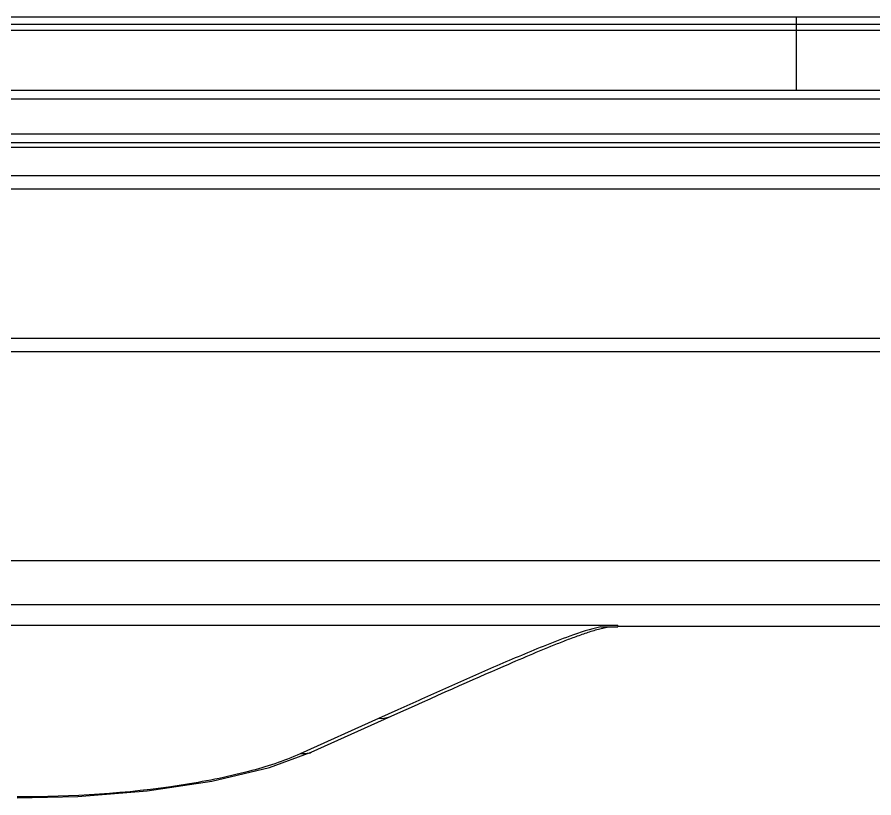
# Model space of a CAD drawing. Header units: millimetres. Extents: x -1319 to 3519, y -1539 to 2345.
# Drawn here: x 854.4 to 951.8, y -1500.9 to -1412.1 of the extents above; entities that cross this region are included whole.
import ezdxf

# ---------------------------------------------------------------- set-up
doc = ezdxf.new("R2010")
doc.units = ezdxf.units.MM
doc.header["$LTSCALE"] = 65.395
doc.layers.get('0').update_dxf_attribs({"linetype": 'CONTINUOUS'})

msp = doc.modelspace()

# ---------------------------------------------------------------- linework, layer by layer
at = {"linetype": 'Continuous'}
for p, q in [((1047.16, -1412.145), (228.36, -1412.145)), ((942.91, -1412.145), (942.91, -1420.445)), ((254.951, -1413.639), (964.235, -1413.639)), ((255.66, -1412.945), (981.66, -1412.945)), ((295.56, -1420.445), (961.598, -1420.445)), ((295.56, -1421.445), (961.598, -1421.445)), ((961.598, -1425.445), (295.56, -1425.445)), ((990.56, -1426.445), (295.56, -1426.445)), ((961.598, -1426.945), (295.56, -1426.945)), ((240.97, -1430.145), (999.165, -1430.145)), ((241.06, -1431.645), (999.06, -1431.645)), ((241.06, -1448.645), (999.06, -1448.645)), ((241.06, -1450.145), (999.06, -1450.145)), ((998.56, -1473.945), (241.56, -1473.945)), ((998.56, -1478.945), (241.56, -1478.945)), ((922.66, -1481.309), (314.66, -1481.309)), ((920.747, -1481.464), (922.66, -1481.464)), ((922.66, -1481.309), (922.66, -1481.464)), ((1003.128, -1481.411), (922.66, -1481.411)), ((913.968, -1484.105), (914.34, -1483.951)), ((914.34, -1483.951), (914.71, -1483.799)), ((914.71, -1483.799), (915.077, -1483.649)), ((915.077, -1483.649), (915.442, -1483.501)), ((911.868, -1484.99), (912.256, -1484.824)), ((912.256, -1484.824), (912.642, -1484.661)), ((912.642, -1484.661), (913.024, -1484.499)), ((913.592, -1484.261), (913.968, -1484.105)), ((909.661, -1485.941), (910.278, -1485.673)), ((910.278, -1485.673), (910.682, -1485.499)), ((910.682, -1485.499), (911.081, -1485.327)), ((911.081, -1485.327), (911.476, -1485.158)), ((911.476, -1485.158), (911.868, -1484.99)), ((906.977, -1487.116), (907.686, -1486.804)), ((907.686, -1486.804), (908.369, -1486.505)), ((908.369, -1486.505), (909.026, -1486.218)), ((909.026, -1486.218), (909.661, -1485.941)), ((904.702, -1488.123), (905.483, -1487.776)), ((905.483, -1487.776), (906.242, -1487.44)), ((906.242, -1487.44), (906.977, -1487.116)), ((903.072, -1488.848), (903.898, -1488.48)), ((903.898, -1488.48), (904.702, -1488.123)), ((900.468, -1490.012), (901.356, -1489.614)), ((901.356, -1489.614), (902.224, -1489.226)), ((902.224, -1489.226), (903.072, -1488.848)), ((898.633, -1490.836), (899.56, -1490.42)), ((899.56, -1490.42), (900.468, -1490.012)), ((887.834, -1495.71), (897.687, -1491.262)), ((896.567, -1491.374), (895.48, -1491.864)), ((897.69, -1490.869), (896.567, -1491.374)), ((897.687, -1491.262), (898.633, -1490.836)), ((895.48, -1491.864), (886.6, -1495.874)), ((883.102, -1497.437), (887.84, -1495.708))]:
    msp.add_line(p, q, dxfattribs=at)
for points in [[(918.793, -1482.233), (918.964, -1482.175), (919.134, -1482.118), (919.303, -1482.062), (919.471, -1482.008), (919.638, -1481.955), (919.805, -1481.903), (919.972, -1481.853), (920.137, -1481.804), (920.302, -1481.757), (920.467, -1481.712), (920.631, -1481.669)], [(920.631, -1481.669), (920.793, -1481.628), (920.955, -1481.589), (921.116, -1481.553), (921.278, -1481.52), (921.441, -1481.489), (921.596, -1481.464)], [(915.442, -1483.501), (915.804, -1483.356), (915.984, -1483.284), (916.164, -1483.213), (916.343, -1483.143), (916.522, -1483.073), (916.7, -1483.004), (916.878, -1482.935), (917.055, -1482.867), (917.231, -1482.8), (917.407, -1482.733), (917.583, -1482.668), (917.757, -1482.603), (917.932, -1482.539), (918.105, -1482.476), (918.278, -1482.414), (918.451, -1482.352), (918.622, -1482.292), (918.793, -1482.233)], [(913.024, -1484.499), (913.404, -1484.34), (913.592, -1484.261)], [(854.442, -1500.888), (861.319, -1500.72), (869.195, -1500.091), (876.552, -1498.999), (883.102, -1497.437)]]:
    msp.add_lwpolyline(points, dxfattribs=at)
msp.add_arc((886.975, -1493.81), 2.085, 288.37463, 294.31927, dxfattribs=at)
for points, knots in [([(920.747, -1481.463), (919.538, -1481.697), (917.338, -1482.431), (913.292, -1484.005), (908.598, -1486.019), (903.106, -1488.44), (899.489, -1490.06), (897.69, -1490.869)], [0, 0, 0, 0, 0.14822, 0.277586, 0.523007, 0.762619, 1, 1, 1, 1]), ([(886.6, -1495.874), (884.712, -1496.726), (880.233, -1498.156), (869.527, -1500.243), (860.666, -1500.786), (854.442, -1500.786)], [0, 0, 0, 0, 0.189992, 0.429016, 1, 1, 1, 1])]:
    msp.add_open_spline(points, degree=3, knots=knots, dxfattribs=at)
for points in [[(896.715, -1491.701), (896.336, -1491.872), (895.891, -1491.925), (895.48, -1491.864)], [(887.633, -1495.789), (887.305, -1495.898), (886.941, -1495.924), (886.6, -1495.874)]]:
    msp.add_open_spline(points, degree=3, dxfattribs=at)

doc.saveas('drawing.dxf')
